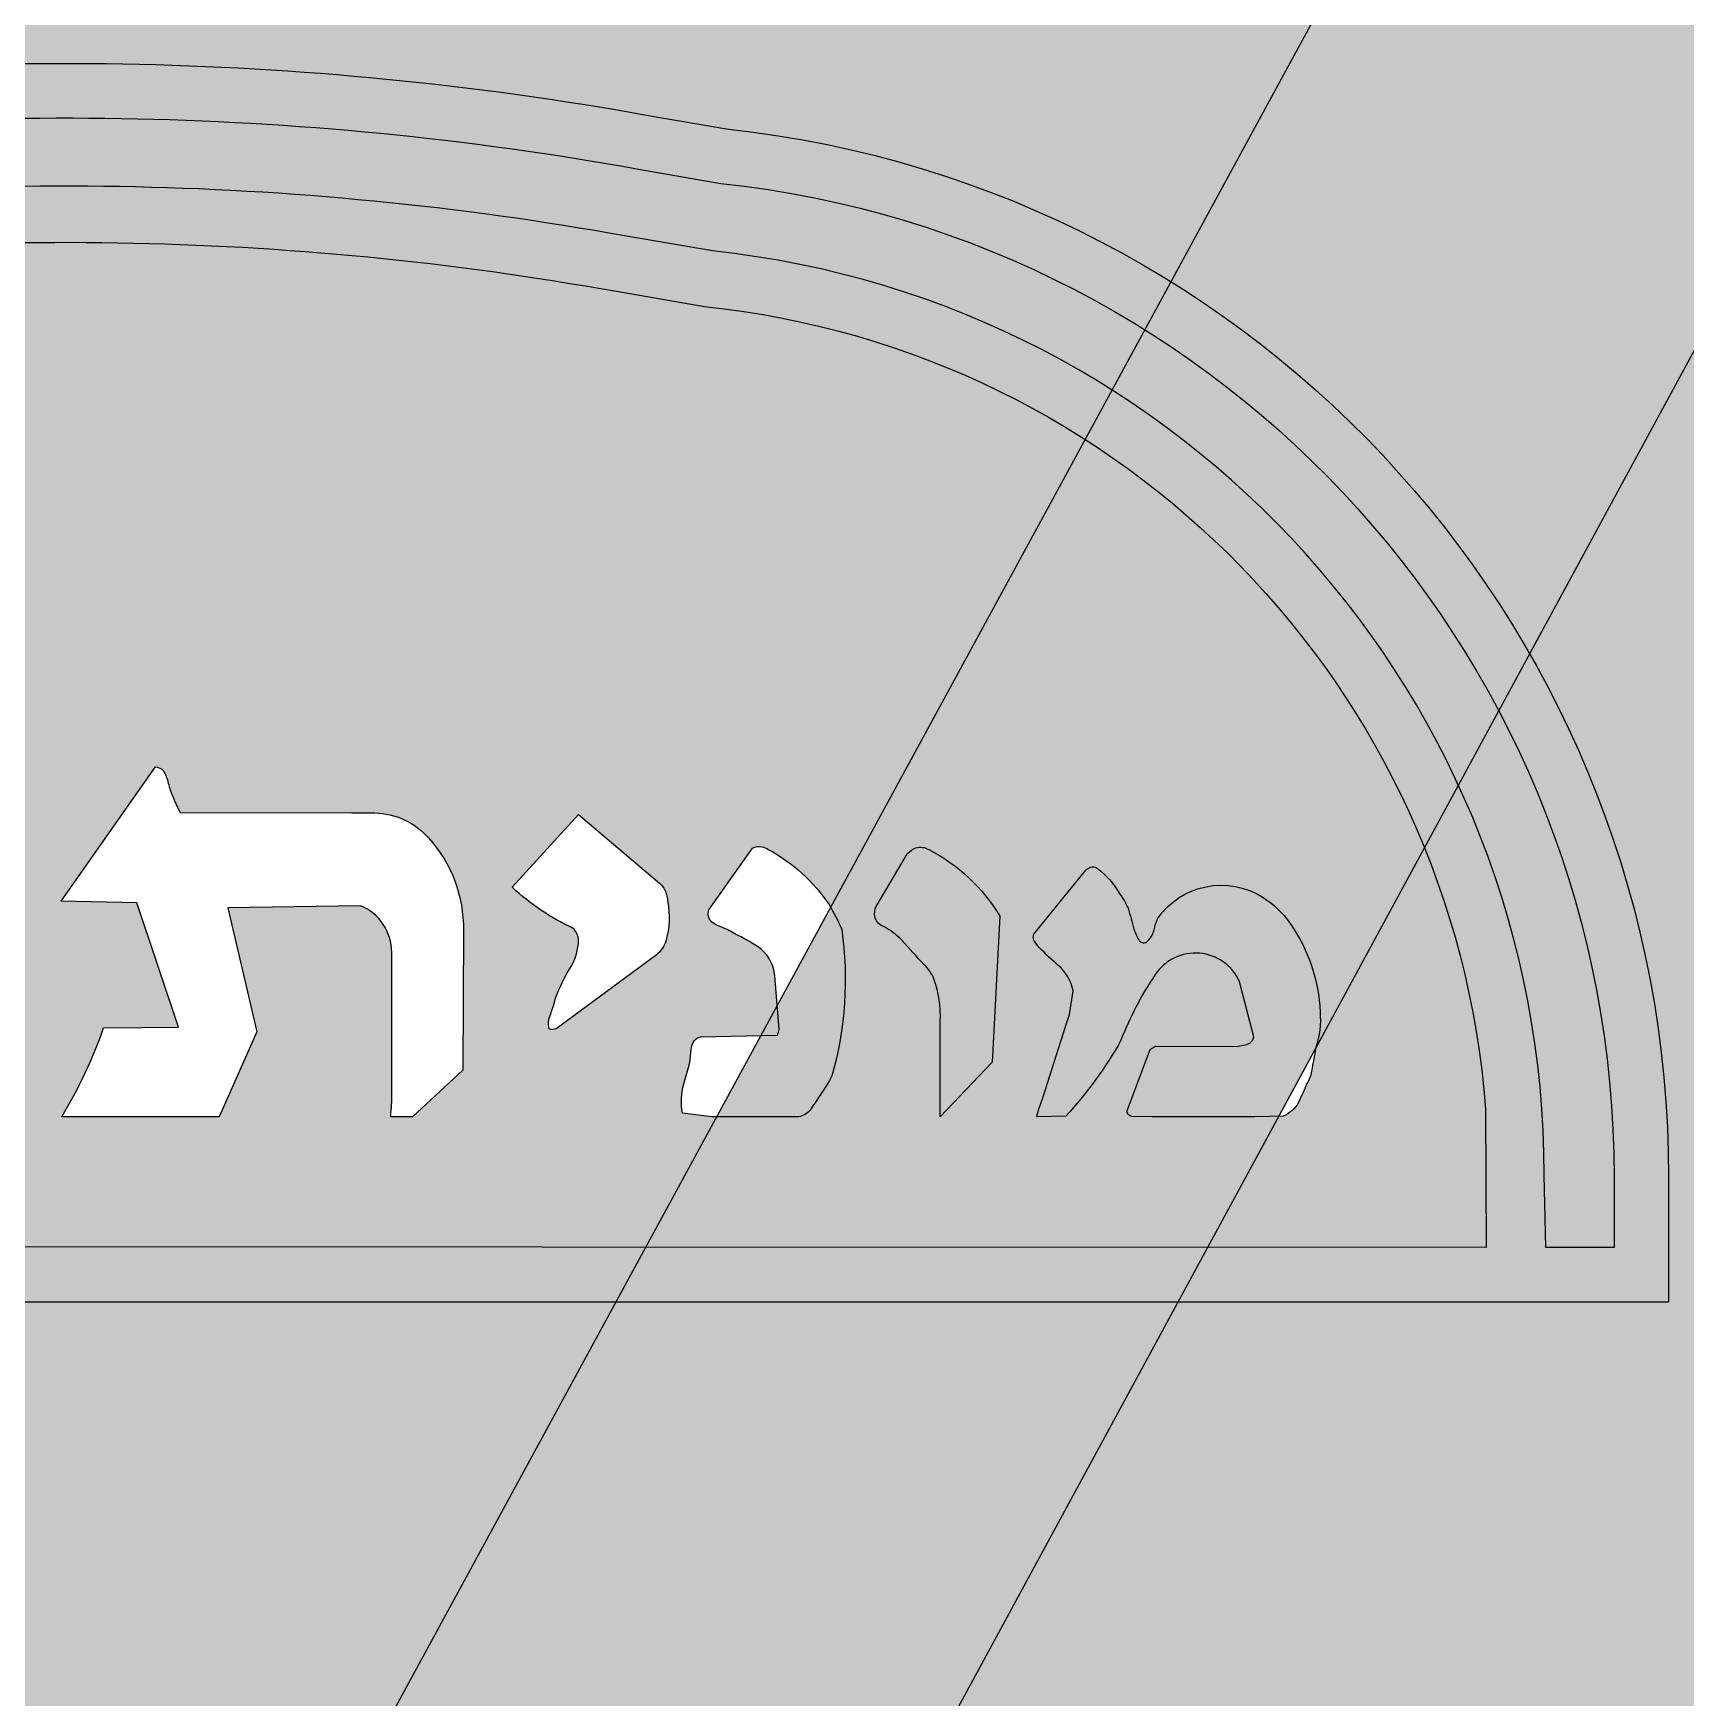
# Model space of a CAD drawing. Extents: x 5438 to 9638, y -256 to 3244.
# Drawn here: x 6153.8 to 6275, y 1922.2 to 2044.3 of the extents above; entities that cross this region are included whole.
import ezdxf

# ---------------------------------------------------------------- set-up
doc = ezdxf.new("R2010")
doc.units = 0
doc.header["$MEASUREMENT"] = 0

msp = doc.modelspace()

# ---------------------------------------------------------------- hatches: boundary and pattern name
h = msp.add_hatch(color=5)
h.paths.add_polyline_path([(5981.393705796121, 1539.374149806328), (5981.393705796121, 2139.374149806328), (6331.393705796121, 2139.374149806328), (6331.393705796121, 1539.374149806328)])
h.paths.add_polyline_path([(5992.393705796121, 1550.374149806328), (5992.393705796121, 2128.374149806328), (6320.393705796121, 2128.374149806328), (6320.393705796121, 1550.374149806328)], flags=16)
h.paths.add_polyline_path([(6008.393705796121, 1566.374149806328), (6008.393705796121, 2112.374149806328), (6304.393705796121, 2112.374149806328), (6304.393705796121, 1566.374149806328)], flags=0)
edge = h.paths.add_edge_path(flags=0)
edge.add_line((6039.013705796122, 1955.184149806328), (6039.012705796122, 1960.344149806328))
edge.add_arc((6116.420523660632, 1960.229235733585), 77.40790316104251, 117.28560540834431, 179.9149428737337, ccw=False)
edge.add_arc((6132.015115099965, 1915.821849449652), 124.1932728479737, 94.77462248752141, 114.2863813136884, ccw=False)
edge.add_arc((6156.141062446259, 1800.434625682329), 241.6199864256466, 79.81097924045491, 98.20032478224641, ccw=False)
edge.add_line((6198.882705796122, 2038.244149806328), (6204.768705796121, 2037.224149806328))
edge.add_arc((6196.446316653873, 1960.347925209884), 77.3253908443909, 0.012021936095777619, 83.82139293769438, ccw=False)
edge.add_line((6273.771705796122, 1960.364149806328), (6273.766705796122, 1951.184149806328))
edge.add_line((6273.766705796122, 1951.184149806328), (6039.014705796121, 1951.184149806328))
edge.add_line((6039.014705796121, 1951.184149806328), (6039.013705796122, 1955.184149806328))
edge = h.paths.add_edge_path(flags=0)
edge.add_arc((6156.392205796121, 1753.484149806328), 126.7334999999994, 0, 180, ccw=False)
edge.add_arc((6156.392205796121, 1753.484149806328), 126.7335000000003, -180, 0, ccw=False)
h.paths.add_polyline_path([(7303.140705796121, 1489.374149806328), (7303.140705796121, 2189.374149806328), (7753.140705796121, 2189.374149806328), (7753.140705796121, 1489.374149806328)])
h.paths.add_polyline_path([(7317.140705796121, 1503.374149806328), (7317.140705796121, 2175.374149806328), (7739.140705796121, 2175.374149806328), (7739.140705796121, 1503.374149806328)], flags=16)
h.paths.add_polyline_path([(7337.140705796121, 1523.374149806328), (7337.140705796121, 2155.374149806328), (7719.140705796121, 2155.374149806328), (7719.140705796121, 1523.374149806328)], flags=0)
edge = h.paths.add_edge_path(flags=0)
edge.add_line((7377.190705796122, 1975.964149806328), (7377.190705796122, 1982.664149806328))
edge.add_arc((7476.676743602515, 1982.48152093219), 99.48620543432519, 117.26548343428641, 179.8948208996755, ccw=False)
edge.add_arc((7496.694656654747, 1925.365980361696), 159.6459708790892, 94.7478227223773, 114.2595815485443, ccw=False)
edge.add_arc((7527.859553785101, 1777.008650621716), 310.6418615185145, 79.8241333616661, 98.21347890345771, ccw=False)
edge.add_line((7582.740705796121, 2082.764149806328), (7590.310705796122, 2081.464149806328))
edge.add_arc((7579.62256310481, 1982.632254871377), 99.40814780802936, 0.018383253608192263, 83.82775425520663, ccw=False)
edge.add_line((7679.030705796122, 1982.664149806328), (7679.020705796122, 1970.864149806328))
edge.add_line((7679.020705796122, 1970.864149806328), (7377.190705796122, 1970.864149806328))
edge.add_line((7377.190705796122, 1970.864149806328), (7377.190705796122, 1975.964149806328))
edge = h.paths.add_edge_path(flags=0)
edge.add_arc((7528.110705796122, 1735.564149806328), 162.9400000000005, 0, 180, ccw=False)
edge.add_arc((7528.110705796122, 1735.564149806328), 162.9399999999996, -180, 0, ccw=False)
h.paths.add_polyline_path([(8656.530705796122, 1389.374149806328), (8656.530705796122, 2289.374149806328), (9256.530705796122, 2289.374149806328), (9256.530705796122, 1389.374149806328)])
h.paths.add_polyline_path([(8674.530705796122, 1407.374149806328), (8674.530705796122, 2271.374149806328), (9238.530705796122, 2271.374149806328), (9238.530705796122, 1407.374149806328)], flags=16)
h.paths.add_polyline_path([(8699.530705796122, 1432.374149806328), (8699.530705796122, 2246.374149806328), (9213.530705796122, 2246.374149806328), (9213.530705796122, 1432.374149806328)], flags=0)
edge = h.paths.add_edge_path(flags=0)
edge.add_line((8758.710705796122, 2026.704149806328), (8758.710705796122, 2035.554149806328))
edge.add_arc((8891.291495809472, 2035.42737471023), 132.580850625152, 117.31587574582119, 179.9452132112111, ccw=False)
edge.add_line((8830.450705796122, 2153.224149806328), (8830.700705796122, 2153.344149806328))
edge.add_arc((8918.021759190186, 1959.615555425273), 212.4987874005591, 94.75119308345018, 114.26295190961719, ccw=False)
edge.add_arc((8959.491206016506, 1761.416521183682), 414.2013767658937, 79.80973199393281, 98.1990775357242, ccw=False)
edge.add_line((9032.770705796122, 2169.084149806328), (9042.860705796122, 2167.334149806328))
edge.add_arc((9028.593324409409, 2035.546813784514), 132.5573842053331, 0.01181555217812047, 83.82118655377661, ccw=False)
edge.add_line((9161.15070579612, 2035.574149806328), (9161.140705796122, 2019.844149806328))
edge.add_line((9161.140705796122, 2019.844149806328), (8758.710705796122, 2019.844149806328))
edge.add_line((8758.710705796122, 2019.844149806328), (8758.710705796122, 2026.704149806328))
edge = h.paths.add_edge_path(flags=0)
edge.add_arc((8959.930705796121, 1706.134149806328), 217.2600000000002, 0, 180, ccw=False)
edge.add_arc((8959.930705796121, 1706.134149806328), 217.2600000000002, -180, 0, ccw=False)
at = {"true_color": 0x000000}
h = msp.add_hatch(color=18, dxfattribs=at)
h.paths.add_polyline_path([(6304.394705796121, 2073.994149806328), (6028.903705796121, 1566.374149806328), (6008.393705796121, 1566.374149806328), (6008.393705796121, 1605.564149806328), (6284.235705796122, 2112.374149806328), (6304.394705796121, 2112.374149806328)])
h.paths.add_polyline_path([(7719.140705796121, 2110.134149806328), (7363.620705796121, 1523.374149806328), (7337.140705796121, 1523.374149806328), (7337.140705796121, 1568.674149806328), (7693.660705796121, 2155.374149806328), (7719.140705796121, 2155.374149806328)])
h.paths.add_polyline_path([(8699.530705796122, 1490.704149806328), (9179.65070579612, 2246.374149806328), (9213.530705796122, 2246.374149806328), (9213.530705796122, 2187.464149806328), (8735.160705796121, 1432.374149806328), (8699.530705796122, 1432.374149806328)])
h = msp.add_hatch(color=18, dxfattribs=at)
edge = h.paths.add_edge_path()
edge.add_line((7377.190705796122, 1975.964149806328), (7377.190705796122, 1982.664149806328))
edge.add_arc((7476.676743602515, 1982.48152093219), 99.48620543432519, 117.26548343428641, 179.8948208996755, ccw=False)
edge.add_arc((7496.694656654747, 1925.365980361696), 159.6459708790892, 94.7478227223773, 114.2595815485443, ccw=False)
edge.add_arc((7527.859553785101, 1777.008650621716), 310.6418615185145, 79.8241333616661, 98.21347890345771, ccw=False)
edge.add_line((7582.740705796121, 2082.764149806328), (7590.310705796122, 2081.464149806328))
edge.add_arc((7579.62256310481, 1982.632254871377), 99.40814780802936, 0.018383253608192263, 83.82775425520663, ccw=False)
edge.add_line((7679.030705796122, 1982.664149806328), (7679.020705796122, 1970.864149806328))
edge.add_line((7679.020705796122, 1970.864149806328), (7377.190705796122, 1970.864149806328))
edge.add_line((7377.190705796122, 1970.864149806328), (7377.190705796122, 1975.964149806328))
edge = h.paths.add_edge_path(flags=16)
edge.add_line((7667.430705796121, 1975.964149806328), (7667.290705796122, 1982.864149806328))
edge.add_arc((7579.604940177596, 1982.762901979211), 87.68582407224966, 0.0661574950009589, 83.97365206788709)
edge.add_line((7588.810705796122, 2069.964149806328), (7580.690705796122, 2071.364149806328))
edge.add_arc((7527.72221787482, 1776.87181444644), 299.2179745576617, 79.80358949524205, 98.22212725545651)
edge.add_line((7484.930705796121, 2073.014149806328), (7484.620705796121, 2072.964149806328))
edge.add_arc((7496.789047480359, 1925.847472131611), 147.6190549671384, 94.72829607476535, 114.2280414758589)
edge.add_arc((7476.600968160064, 1982.708505772236), 87.62028003256191, 117.449674729981, 179.9636138058259)
edge.add_line((7388.980705796122, 1982.764149806328), (7388.770705796122, 1976.064149806328))
edge.add_line((7388.770705796122, 1976.064149806328), (7382.340705796121, 1975.964149806328))
edge.add_line((7382.340705796121, 1975.964149806328), (7382.340705796121, 1982.664149806328))
edge.add_arc((7476.529994868239, 1982.581071204472), 94.18932571138292, 117.3201254505463, 179.949462915936, ccw=False)
edge.add_arc((7496.662188013331, 1925.64315458911), 154.2366419650097, 94.68641841043961, 114.2555353079243, ccw=False)
edge.add_arc((7527.703021271144, 1776.998110978675), 305.4993832012544, 79.79458699696028, 98.21312475717468, ccw=False)
edge.add_line((7581.830705796121, 2077.664149806328), (7589.590705796121, 2076.364149806328))
edge.add_arc((7579.618963678374, 1982.631330242774), 94.26174783121988, 0.019948945975727383, 83.92744351886188, ccw=False)
edge.add_line((7673.880705796121, 1982.664149806328), (7673.880705796121, 1975.964149806328))
edge.add_line((7673.880705796121, 1975.964149806328), (7667.430705796121, 1975.964149806328))
edge = h.paths.add_edge_path(flags=16)
edge.add_line((7661.800705796121, 1975.964149806328), (7394.560705796122, 1976.064149806328))
edge.add_line((7394.560705796122, 1976.064149806328), (7394.440705796122, 1988.064149806328))
edge.add_arc((7476.627420440988, 1982.757782533074), 82.35783871469313, 117.5691171042275, 176.3058379959003, ccw=False)
edge.add_arc((7496.478080394607, 1925.824965879167), 142.2828451975066, 94.52584872370738, 114.04220356665019, ccw=False)
edge.add_line((7485.250705796121, 2067.664149806328), (7485.510705796121, 2067.764149806328))
edge.add_arc((7527.706986793488, 1776.95710055119), 293.8524562199347, 79.79862646311472, 98.25603311942109, ccw=False)
edge.add_line((7579.750705796121, 2066.164149806328), (7588.070705796121, 2064.764149806328))
edge.add_arc((7579.579711427755, 1982.781924905338), 82.42076307023702, 4.371403544603879, 84.08689261726772, ccw=False)
edge.add_line((7661.760705796121, 1989.064149806328), (7661.800705796121, 1975.964149806328))
edge = h.paths.add_edge_path()
edge.add_line((6039.013705796122, 1955.184149806328), (6039.012705796122, 1960.344149806328))
edge.add_arc((6116.420523660632, 1960.229235733585), 77.40790316104251, 117.28560540834431, 179.9149428737337, ccw=False)
edge.add_arc((6132.015115099965, 1915.821849449652), 124.1932728479737, 94.77462248752141, 114.2863813136884, ccw=False)
edge.add_arc((6156.141062446259, 1800.434625682329), 241.6199864256466, 79.81097924045491, 98.20032478224641, ccw=False)
edge.add_line((6198.882705796122, 2038.244149806328), (6204.768705796121, 2037.224149806328))
edge.add_arc((6196.446316653873, 1960.347925209884), 77.3253908443909, 0.012021936095777619, 83.82139293769438, ccw=False)
edge.add_line((6273.771705796122, 1960.364149806328), (6273.766705796122, 1951.184149806328))
edge.add_line((6273.766705796122, 1951.184149806328), (6039.014705796121, 1951.184149806328))
edge.add_line((6039.014705796121, 1951.184149806328), (6039.013705796122, 1955.184149806328))
edge = h.paths.add_edge_path(flags=16)
edge.add_line((6264.750705796121, 1955.184149806328), (6264.646705796122, 1960.504149806328))
edge.add_arc((6196.420827480624, 1960.447623065565), 68.22590173235893, 0.0474708866226723, 83.95496545950871)
edge.add_line((6203.605705796122, 2028.294149806328), (6197.286705796121, 2029.384149806328))
edge.add_arc((6156.160951383491, 1800.322888970861), 232.7238468475919, 79.82153406951848, 98.24007182973295)
edge.add_line((6122.806705796122, 2030.644149806328), (6122.570705796122, 2030.624149806328))
edge.add_arc((6131.96741894309, 1916.194365714724), 114.814954188109, 94.6944656811683, 114.1942110822618)
edge.add_arc((6116.325330695131, 1960.450394305495), 68.14563894645339, 117.4492719859458, 179.9632110617905)
edge.add_line((6048.179705796121, 1960.494149806328), (6048.013705796122, 1955.254149806328))
edge.add_line((6048.013705796122, 1955.254149806328), (6043.013705796122, 1955.184149806328))
edge.add_line((6043.013705796122, 1955.184149806328), (6043.012705796122, 1960.354149806328))
edge.add_arc((6116.303312818035, 1960.306412961344), 73.29062256828558, 117.33334370933119, 179.962681174721, ccw=False)
edge.add_arc((6131.933580131494, 1916.051518242299), 119.9541032452224, 94.68898384326621, 114.25810074075079, ccw=False)
edge.add_arc((6156.14259410055, 1800.427283479588), 237.6240120055802, 79.81138571526589, 98.22992347548029, ccw=False)
edge.add_line((6198.175705796121, 2034.304149806328), (6204.213705796122, 2033.254149806328))
edge.add_arc((6196.450663822134, 1960.34522899784), 73.32104441528543, 0.014785420638588676, 83.92227999352451, ccw=False)
edge.add_line((6269.771705796122, 1960.364149806328), (6269.768705796121, 1955.184149806328))
edge.add_line((6269.768705796121, 1955.184149806328), (6264.750705796121, 1955.184149806328))
edge = h.paths.add_edge_path(flags=16)
edge.add_line((6260.375705796121, 1955.184149806328), (6052.516705796122, 1955.254149806328))
edge.add_line((6052.516705796122, 1955.254149806328), (6052.430705796121, 1964.594149806328))
edge.add_arc((6116.321781492029, 1960.449789818625), 64.02534867759694, 117.5519292201866, 176.2886501118591, ccw=False)
edge.add_arc((6132.090210418295, 1915.71463460983), 111.1836951936519, 94.57450860973938, 114.0908634526823, ccw=False)
edge.add_arc((6156.16664330038, 1800.263566644979), 228.6661438300929, 79.8260235687186, 98.28343022502497, ccw=False)
edge.add_line((6196.557705796122, 2025.334149806328), (6203.026705796122, 2024.214149806328))
edge.add_arc((6196.429534878476, 1960.451357716494), 64.10316933824694, 4.3774629606335225, 84.09295203329731, ccw=False)
edge.add_line((6260.345705796121, 1965.344149806328), (6260.375705796121, 1955.184149806328))
h = msp.add_hatch(color=2)
edge = h.paths.add_edge_path()
edge.add_line((6264.750705796121, 1955.184149806328), (6264.646705796122, 1960.504149806328))
edge.add_arc((6196.420827480624, 1960.447623065565), 68.22590173235893, 0.0474708866226723, 83.95496545950871)
edge.add_line((6203.605705796122, 2028.294149806328), (6197.286705796121, 2029.384149806328))
edge.add_arc((6156.160951383491, 1800.322888970861), 232.7238468475919, 79.82153406951848, 98.24007182973295)
edge.add_line((6122.806705796122, 2030.644149806328), (6122.570705796122, 2030.624149806328))
edge.add_arc((6131.96741894309, 1916.194365714724), 114.814954188109, 94.6944656811683, 114.1942110822618)
edge.add_arc((6116.325330695131, 1960.450394305495), 68.14563894645339, 117.4492719859458, 179.9632110617905)
edge.add_line((6048.179705796121, 1960.494149806328), (6048.013705796122, 1955.254149806328))
edge.add_line((6048.013705796122, 1955.254149806328), (6043.013705796122, 1955.184149806328))
edge.add_line((6043.013705796122, 1955.184149806328), (6043.012705796122, 1960.354149806328))
edge.add_arc((6116.303312818035, 1960.306412961344), 73.29062256828558, 117.33334370933119, 179.962681174721, ccw=False)
edge.add_arc((6131.933580131494, 1916.051518242299), 119.9541032452224, 94.68898384326621, 114.25810074075079, ccw=False)
edge.add_arc((6156.14259410055, 1800.427283479588), 237.6240120055802, 79.81138571526589, 98.22992347548029, ccw=False)
edge.add_line((6198.175705796121, 2034.304149806328), (6204.213705796122, 2033.254149806328))
edge.add_arc((6196.450663822134, 1960.34522899784), 73.32104441528543, 0.014785420638588676, 83.92227999352451, ccw=False)
edge.add_line((6269.771705796122, 1960.364149806328), (6269.768705796121, 1955.184149806328))
edge.add_line((6269.768705796121, 1955.184149806328), (6264.750705796121, 1955.184149806328))
edge = h.paths.add_edge_path(flags=17)
edge.add_line((6260.375705796121, 1955.184149806328), (6052.516705796122, 1955.254149806328))
edge.add_line((6052.516705796122, 1955.254149806328), (6052.430705796121, 1964.594149806328))
edge.add_arc((6116.321781492029, 1960.449789818625), 64.02534867759694, 117.5519292201866, 176.2886501118591, ccw=False)
edge.add_arc((6132.090210418295, 1915.71463460983), 111.1836951936519, 94.57450860973938, 114.0908634526823, ccw=False)
edge.add_arc((6156.16664330038, 1800.263566644979), 228.6661438300929, 79.8260235687186, 98.28343022502497, ccw=False)
edge.add_line((6196.557705796122, 2025.334149806328), (6203.026705796122, 2024.214149806328))
edge.add_arc((6196.429534878476, 1960.451357716494), 64.10316933824694, 4.3774629606335225, 84.09295203329731, ccw=False)
edge.add_line((6260.345705796121, 1965.344149806328), (6260.375705796121, 1955.184149806328))
edge = h.paths.add_edge_path(flags=16)
edge.add_line((6118.121705796121, 1987.954149806328), (6120.332705796121, 1983.804149806328))
edge.add_arc((6122.81684585063, 1985.136786157262), 2.819019590965039, 208.2116812992204, 217.4110522969614)
edge.add_arc((6121.132009295482, 1983.972225346224), 0.7795121338605205, 224.6763073469027, 266.5209559316019)
edge.add_arc((6121.037902296761, 1983.973533187524), 0.7807874374231607, 273.4365967429887, 315.2812453276823)
edge.add_arc((6119.353565741612, 1985.136786157262), 2.819019590965846, 322.5889477030498, 331.7883187007883)
edge.add_line((6121.837705796122, 1983.804149806328), (6123.705705796121, 1987.724149806328))
edge.add_arc((6124.400683857187, 1987.058484697868), 0.962343255799981, 111.45381121608571, 136.2341580422773, ccw=False)
edge.add_line((6124.048705796122, 1987.954149806328), (6135.599705796121, 1987.954149806328))
edge.add_line((6135.599705796121, 1987.954149806328), (6126.995705796122, 1976.724149806328))
edge.add_line((6126.995705796122, 1976.724149806328), (6136.606705796122, 1964.774149806328))
edge.add_line((6136.606705796122, 1964.774149806328), (6124.703705796122, 1964.774149806328))
edge.add_line((6124.703705796122, 1964.774149806328), (6121.737705796121, 1969.404149806328))
edge.add_arc((6121.084705796122, 1968.986551614239), 0.77511112108862, 32.59920723635322, 147.400792763683)
edge.add_line((6120.431705796122, 1969.404149806328), (6117.464705796121, 1964.774149806328))
edge.add_line((6117.464705796121, 1964.774149806328), (6105.561705796122, 1964.774149806328))
edge.add_line((6105.561705796122, 1964.774149806328), (6115.174705796121, 1976.724149806328))
edge.add_line((6115.174705796121, 1976.724149806328), (6106.568705796121, 1987.954149806328))
edge.add_line((6106.568705796121, 1987.954149806328), (6118.121705796121, 1987.954149806328))
edge = h.paths.add_edge_path(flags=16)
edge.add_line((6076.051705796121, 1969.124149806328), (6076.030705796122, 1966.744149806328))
edge.add_arc((6074.343766275731, 1966.442037268188), 1.713778553710671, -76.7108138483581, 10.153414788709085, ccw=False)
edge.add_line((6074.737705796121, 1964.774149806328), (6074.175705796121, 1964.774149806328))
edge.add_line((6074.175705796121, 1964.774149806328), (6069.935705796122, 1964.774149806328))
edge.add_arc((6069.77188113456, 1969.592748514704), 4.82138279252932, 246.4137534512896, 271.9472149860962, ccw=False)
edge.add_arc((6069.609273745524, 1969.36989621611), 4.552477375567871, 207.2682038668333, 247.16706634958229, ccw=False)
edge.add_arc((6068.397111109502, 1968.540252297691), 3.100265625609283, 172.8869613571619, 203.9011311189383, ccw=False)
edge.add_line((6065.320705796122, 1968.924149806328), (6065.320705796122, 1976.034149806328))
edge.add_line((6065.320705796122, 1976.034149806328), (6062.656705796121, 1976.034149806328))
edge.add_line((6062.656705796121, 1976.034149806328), (6062.656705796121, 1979.234149806328))
edge.add_line((6062.656705796121, 1979.234149806328), (6065.320705796122, 1979.234149806328))
edge.add_line((6065.320705796122, 1979.234149806328), (6065.320705796122, 1983.814149806328))
edge.add_line((6065.320705796122, 1983.814149806328), (6072.442705796121, 1983.814149806328))
edge.add_line((6072.442705796121, 1983.814149806328), (6072.442705796121, 1979.234149806328))
edge.add_line((6072.442705796121, 1979.234149806328), (6075.717705796122, 1979.234149806328))
edge.add_line((6075.717705796122, 1979.234149806328), (6075.717705796122, 1976.034149806328))
edge.add_line((6075.717705796122, 1976.034149806328), (6072.442705796121, 1976.034149806328))
edge.add_line((6072.442705796121, 1976.034149806328), (6072.442705796121, 1973.014149806328))
edge.add_line((6072.442705796121, 1973.014149806328), (6072.487705796121, 1970.464149806328))
edge.add_arc((6073.901402931574, 1970.519265603907), 1.41477112704857, 182.2326592984657, 218.7280553251913)
edge.add_arc((6073.984300358283, 1970.679022563083), 1.581064746542445, 221.3659920479142, 259.5564434329542)
edge.add_line((6073.697705796121, 1969.124149806328), (6076.051705796121, 1969.124149806328))
edge = h.paths.add_edge_path(flags=16)
edge.add_arc((6080.427101843964, 1969.265083133783), 3.440846978010292, 214.7431440188776, 236.8534196187186, ccw=False)
edge.add_arc((6083.612399987443, 1970.911025763665), 7.011565132691007, 173.5872349728376, 210.9585673732348, ccw=False)
edge.add_arc((6082.88717831643, 1970.921388320243), 6.290121102266543, 98.9952116780807, 172.943202549411, ccw=False)
edge.add_line((6081.903705796121, 1977.134149806328), (6088.775705796122, 1978.174149806328))
edge.add_arc((6089.006614730373, 1975.744141190165), 2.440954897277549, 82.4885761314606, 95.42817051651542, ccw=False)
edge.add_arc((6089.725205796121, 1981.595779297398), 3.454805524770626, 263.359688287617, 276.640311712398)
edge.add_arc((6089.985068039228, 1978.964282589641), 0.8122260609483525, 279.8994601488597, 327.1879767937782)
edge.add_arc((6089.171684476252, 1979.528833752559), 1.80207370030147, 326.1158512714441, 369.7543799075183)
edge.add_arc((6088.80489298909, 1979.616235380256), 2.15386476434025, 5.806760231565892, 43.32758240963954)
edge.add_arc((6089.591267083216, 1980.295474492619), 1.116676695077378, 45.66165824165967, 83.13696753427033)
edge.add_arc((6088.505012306959, 1974.039056358605), 7.465403786882154, 80.5968942397508, 94.22734874543461)
edge.add_arc((6088.113977777736, 1979.710071956939), 1.781213007985943, 95.13010905620096, 146.8479963044466)
edge.add_arc((6072.919196032099, 1991.18634714979), 17.26506092933655, 317.7332148898926, 322.53389895119415, ccw=False)
edge.add_line((6085.695705796122, 1979.574149806328), (6083.617705796121, 1979.544149806328))
edge.add_line((6083.617705796121, 1979.544149806328), (6077.366705796121, 1979.544149806328))
edge.add_line((6077.366705796121, 1979.544149806328), (6077.386705796122, 1981.014149806328))
edge.add_arc((6089.524988448411, 1972.844998906371), 14.63123139633628, 144.1492885006184, 146.0591647211109, ccw=False)
edge.add_arc((6087.615713983146, 1975.056953698151), 11.80748090321043, 90.39794777721318, 147.4249351554785, ccw=False)
edge.add_arc((6086.882660071962, 1946.207582121453), 40.66178004526768, 81.80498356090362, 89.08258403335981, ccw=False)
edge.add_arc((6091.46408053524, 1976.210233673057), 10.31567410641946, 70.83443717325389, 83.23798732630371, ccw=False)
edge.add_arc((6091.910472940498, 1978.252892160275), 8.243442155809424, -0.40829029686017293, 69.10384052012489, ccw=False)
edge.add_line((6100.153705796121, 1978.194149806328), (6100.072705796121, 1969.194149806328))
edge.add_arc((6113.34001491155, 1968.348113387818), 13.294256985096, 176.351274410612, 181.3963611161631)
edge.add_arc((6101.236910636192, 1968.063478136856), 1.187856072876726, 181.8973335993353, 207.5455482306053)
edge.add_arc((6090.119074240525, 1962.384692134837), 11.29637748809357, 18.84834978817122, 27.005747347770807, ccw=False)
edge.add_arc((6102.007893523693, 1966.793996975608), 1.41880990663577, 212.38138725115, 234.1380377128921)
edge.add_arc((6096.198190214017, 1957.400342840141), 9.63047094886917, 54.33121125979147, 58.87181180420322, ccw=False)
edge.add_arc((6101.477165625283, 1965.029978009317), 0.3885382520962359, -31.988576009239182, 29.983428401847277, ccw=False)
edge.add_line((6101.806705796122, 1964.824149806328), (6100.237705796121, 1964.774149806328))
edge.add_line((6100.237705796121, 1964.774149806328), (6094.012705796122, 1964.774149806328))
edge.add_line((6094.012705796122, 1964.774149806328), (6092.512705796122, 1964.814149806328))
edge.add_arc((6092.648116957641, 1965.292363386445), 0.4970155036542637, 196.146067586273, 254.18997707817772, ccw=False)
edge.add_arc((6093.938836218234, 1965.376518285222), 1.78205862137163, 167.1070344782435, 187.1681550695375, ccw=False)
edge.add_arc((6087.629308793826, 1966.63626608453), 4.65296237076366, 349.3223494577945, 357.7568784619799)
edge.add_arc((6091.576653412213, 1966.484576560736), 0.7027114181049581, 357.518369901616, 394.6538002395934)
edge.add_arc((6091.737150451851, 1966.49763818686), 0.5689847955015035, 42.78900077603605, 141.2021218552614)
edge.add_arc((6088.722684502959, 1969.37789436536), 3.602698584275399, 292.6951411344293, 315.5316592888361, ccw=False)
edge.add_arc((6084.929452258867, 1975.490882951693), 10.76652449439004, 275.5124456924934, 298.7783878600909, ccw=False)
edge.add_line((6085.963705796122, 1964.774149806328), (6084.078705796122, 1964.774149806328))
edge.add_arc((6083.119705796122, 1941.405828953668), 23.38799051805995, 87.64998787053769, 92.35001212946455)
edge.add_arc((6082.199189632888, 1969.724014135468), 4.950013927513936, 222.4322681611155, 269.55455001310486, ccw=False)
edge = h.paths.add_edge_path(flags=16)
edge.add_line((6209.930705796121, 1964.774149806328), (6207.736705796122, 1964.774149806328))
edge.add_line((6207.736705796122, 1964.774149806328), (6203.561705796122, 1964.774149806328))
edge.add_line((6203.561705796122, 1964.774149806328), (6201.406705796122, 1965.044149806328))
edge.add_arc((6206.194000363759, 1965.9162665039), 4.866084340772598, 164.7750022498744, 190.3245345203984, ccw=False)
edge.add_arc((6233.931912872633, 1958.608299012076), 33.55040618426276, 162.7379105743662, 165.1725458417853, ccw=False)
edge.add_arc((6196.540478829108, 1969.717544312041), 5.475093824970414, 347.8388469444617, 357.3473287985242)
edge.add_arc((6204.485958933971, 1969.318216317272), 2.480549573368874, 158.3308643675734, 176.6272781291463, ccw=False)
edge.add_arc((6202.855191485493, 1969.921311369506), 0.7435044268334478, 99.7166596637237, 155.1172926089014, ccw=False)
edge.add_line((6202.729705796121, 1970.654149806328), (6208.373705796122, 1970.774149806328))
edge.add_arc((6203.892186310713, 1972.476997685673), 4.794132642958684, 339.1946560176153, 344.355193759606)
edge.add_line((6208.508705796122, 1971.184149806328), (6208.186705796122, 1975.124149806328))
edge.add_arc((6205.320530003239, 1974.865573959729), 2.877816037232565, 5.155059236153254, 56.45694923148963)
edge.add_arc((6199.007150722136, 1965.171899028593), 14.44606215129705, 56.83117018253686, 64.25646461015128)
edge.add_arc((6201.467667351268, 1971.924703531301), 7.329908384746348, 58.64499490226823, 67.24590998838481)
edge.add_arc((6205.096553708063, 1981.257693172433), 2.693198834939157, 237.9831915800805, 252.85683963846452, ccw=False)
edge.add_arc((6204.105060859648, 1979.66574028172), 0.817742702271342, 157.8429031158348, 237.75035729152012, ccw=False)
edge.add_line((6203.347705796122, 1979.974149806328), (6206.551705796121, 1984.484149806328))
edge.add_arc((6207.045052696089, 1983.581169710162), 1.028962690178729, 79.8882760235199, 118.65016816330231, ccw=False)
edge.add_arc((6206.505856622509, 1982.256200994202), 2.446259896427497, 60.92287754986228, 72.88651882292442, ccw=False)
edge.add_arc((6201.772772637953, 1973.386831842932), 12.49921361834813, 33.82240033694433, 61.7197642766173, ccw=False)
edge.add_arc((6200.788972187042, 1973.388908718419), 13.32669298805775, 22.617955058891823, 31.459987942905684, ccw=False)
edge.add_arc((6187.225220267023, 1974.861038217644), 26.12218532082158, -15.741501278912722, 8.038998075857876, ccw=False)
edge.add_arc((6184.573879675957, 1983.821152784128), 32.09366097794797, 324.6968581188962, 329.9996444223256, ccw=False)
edge.add_arc((6209.651143644236, 1966.188243599975), 1.44146323366214, 281.18300136352536, 320.6435500007816, ccw=False)
edge = h.paths.add_edge_path(flags=16)
edge.add_arc((6230.283775678277, 1964.25380338409), 2.927682370921365, 158.1346577400835, 169.7622458207597, ccw=False)
edge.add_line((6227.566705796122, 1965.344149806328), (6227.874705796121, 1966.244149806328))
edge.add_line((6227.874705796121, 1966.244149806328), (6229.544705796121, 1971.474149806328))
edge.add_line((6229.544705796121, 1971.474149806328), (6229.805705796121, 1972.294149806328))
edge.add_line((6229.805705796121, 1972.294149806328), (6230.077705796121, 1974.014149806328))
edge.add_arc((6226.865402963444, 1973.385349533451), 3.273267369463387, 11.07546331303633, 49.76453201604001)
edge.add_arc((6241.026166112394, 1990.023411618248), 18.57514281876669, 223.725699896722, 229.5694506037155, ccw=False)
edge.add_arc((6230.118228825516, 1979.487176064606), 3.410540434847694, 210.9308029695806, 222.4749070908123, ccw=False)
edge.add_arc((6227.637243502101, 1977.947133297369), 0.4929256936840621, 152.5774512104322, 205.599655040038, ccw=False)
edge.add_line((6227.199705796122, 1978.174149806328), (6231.006705796121, 1982.864149806328))
edge.add_arc((6231.730548648798, 1982.153784844064), 1.014182850861955, 111.99532480636711, 135.5384181415331, ccw=False)
edge.add_arc((6231.519259067533, 1982.60002405458), 0.5220828132046913, 54.32838894115292, 108.83523359494001, ccw=False)
edge.add_arc((6228.191994208562, 1978.147036392325), 6.080753597068186, 29.206034523088988, 53.3270210641341, ccw=False)
edge.add_arc((6229.279931925744, 1977.968042673915), 5.263504688488042, 23.586555106578487, 36.70684798485729, ccw=False)
edge.add_arc((6212.682353456037, 1973.299746378523), 22.46701755642428, 13.49890461192848, 17.549317381598712, ccw=False)
edge.add_arc((6240.63385226006, 1980.836386873305), 6.521285465103153, 200.5791383350117, 209.2076996429104)
edge.add_arc((6235.262054131524, 1978.060507590012), 0.5174453636424273, 231.7498531260554, 289.9616998739604)
edge.add_arc((6234.313832146063, 1978.912257477244), 1.748105508131965, 310.0519228956235, 345.8241897387184)
edge.add_arc((6240.659591557964, 1977.482968724309), 4.757425977216711, 157.3618436817471, 167.8515120245189, ccw=False)
edge.add_arc((6240.944827934379, 1976.096508157447), 5.676207891939257, 57.31965195017642, 145.4681230225427, ccw=False)
edge.add_arc((6240.213328219261, 1974.936172452807), 7.047840644978368, 34.85624323486178, 57.40765259458732, ccw=False)
edge.add_arc((6236.060088153975, 1971.979793458857), 12.14568251497909, 2.3327103130915248, 35.10302780351941, ccw=False)
edge.add_arc((6241.397714697446, 1971.963134949158), 6.817170906023007, -17.932527829804428, 4.298921694954402, ccw=False)
edge.add_arc((6335.87163375322, 1953.442759931101), 89.50719251332609, 169.4283790375388, 170.5594183366464)
edge.add_arc((6244.640380181369, 1968.731198119693), 2.998418878444386, 329.60560225814544, 348.3193756910634, ccw=False)
edge.add_arc((6172.192173796257, 2000.170717455191), 81.95313504456584, 335.2222134988409, 336.2880219059214, ccw=False)
edge.add_arc((6244.628936249238, 1966.896764003368), 2.244632789947866, 292.57698882502535, 331.4544468878125, ccw=False)
edge.add_line((6245.490705796122, 1964.824149806328), (6243.415705796121, 1964.774149806328))
edge.add_line((6243.415705796121, 1964.774149806328), (6235.880705796121, 1964.774149806328))
edge.add_line((6235.880705796121, 1964.774149806328), (6234.380705796121, 1964.814149806328))
edge.add_arc((6234.460467301288, 1965.252576541599), 0.4456230468755194, 191.4453948106253, 259.6891380091602, ccw=False)
edge.add_line((6234.023705796121, 1965.164149806328), (6235.720705796121, 1969.714149806328))
edge.add_arc((6237.012077560064, 1967.989300606642), 2.154703180107563, 114.23234349968811, 126.8217118022788, ccw=False)
edge.add_line((6236.127705796122, 1969.954149806328), (6242.061705796122, 1969.944149806328))
edge.add_arc((6241.689806027524, 1973.702257521032), 3.776464356140618, 275.6515506335431, 290.8949887947504)
edge.add_arc((6242.592239615806, 1970.777560637888), 0.7494363329113551, 306.3749763855465, 349.7458455334299)
edge.add_line((6243.329705796122, 1970.644149806328), (6242.290705796121, 1974.684149806328))
edge.add_arc((6239.049869732441, 1973.245894647502), 3.545644693640078, 23.93123631563007, 146.2810802026181)
edge.add_arc((6255.786160921097, 1961.844199635127), 23.79648526690029, 145.8164714679673, 158.9431147687428)
edge.add_arc((6207.963080699029, 1984.758245949617), 29.36813761763686, 317.2527034149104, 330.71824244048867, ccw=False)
edge.add_line((6229.529705796122, 1964.824149806328), (6227.402705796121, 1964.774149806328))
edge = h.paths.add_edge_path(flags=16)
edge.add_line((6220.319705796122, 1964.774149806328), (6220.319705796122, 1971.814149806328))
edge.add_arc((6212.381790496613, 1972.197178761159), 7.947151092210058, 357.2374442432377, 379.9147477057408)
edge.add_arc((6217.024918571044, 1973.715975396056), 3.068190931801159, 22.78384811486363, 46.29927478490986)
edge.add_arc((6274.356569340961, 2027.822235632124), 75.76756117732168, 221.3819556949246, 223.222433038434, ccw=False)
edge.add_arc((6213.854336578449, 1974.21657919691), 5.070808998024335, 43.92293634989901, 63.74234311525594)
edge.add_arc((6216.453227836191, 1979.65590394744), 0.9600111297091664, 190.3061888663109, 248.26395746897418, ccw=False)
edge.add_arc((6217.04293233706, 1979.641993971589), 1.542324822929951, 158.6240451356764, 185.8740327832678, ccw=False)
edge.add_line((6215.606705796122, 1980.204149806328), (6217.922705796122, 1984.084149806328))
edge.add_arc((6219.074729120945, 1983.101350601286), 1.514282674525127, 111.09539271757711, 139.5322719145933, ccw=False)
edge.add_arc((6218.851993979021, 1983.347629877142), 1.210222466335599, 58.92257905723358, 105.44450508383471, ccw=False)
edge.add_arc((6213.521924671798, 1972.800954884202), 13.02420142820848, 30.975549563037987, 62.79284938384069, ccw=False)
edge.add_line((6224.688705796121, 1979.504149806328), (6224.136705796122, 1968.794149806328))
edge.add_line((6224.136705796122, 1968.794149806328), (6220.319705796122, 1964.774149806328))
edge = h.paths.add_edge_path(flags=16)
edge.add_arc((6125.734291898672, 1982.933982640458), 35.16614071732096, 328.9088492177832, 340.6880583833721)
edge.add_line((6158.921705796121, 1971.304149806328), (6164.425705796121, 1971.364149806328))
edge.add_line((6164.425705796121, 1971.364149806328), (6161.348705796121, 1980.484149806328))
edge.add_line((6161.348705796121, 1980.484149806328), (6155.806705796122, 1980.594149806328))
edge.add_line((6155.806705796122, 1980.594149806328), (6162.719705796121, 1990.464149806328))
edge.add_arc((6162.627239930801, 1989.560666935794), 0.9082021986309411, 40.80373712855783, 84.1564780095398, ccw=False)
edge.add_arc((6160.592726291524, 1988.562982631477), 3.152932825445795, 12.849195411413973, 30.308955405057475, ccw=False)
edge.add_arc((6169.027630640539, 1990.54211051687), 5.511143145046313, 193.4081742250369, 205.6769662891415)
edge.add_arc((6169.039671187064, 1989.817038193118), 5.249313683818884, 198.4684285217199, 210.9909846181989)
edge.add_line((6164.539705796122, 1987.114149806328), (6177.136705796122, 1987.074149806328))
edge.add_line((6177.136705796122, 1987.074149806328), (6178.825705796122, 1987.074149806328))
edge.add_arc((6178.691613269729, 1981.62011760737), 5.455680345557496, 41.626169327246714, 88.59161294316152, ccw=False)
edge.add_arc((6175.405032193787, 1978.595736886214), 9.921683910771314, -0.8176653832805982, 42.073947228638815, ccw=False)
edge.add_line((6185.325705796122, 1978.454149806328), (6185.278705796121, 1968.194149806328))
edge.add_line((6185.278705796121, 1968.194149806328), (6181.581705796121, 1964.774149806328))
edge.add_line((6181.581705796121, 1964.774149806328), (6180.006705796121, 1964.774149806328))
edge.add_arc((6184.075349748373, 1964.875773696035), 4.06991290142083, 175.3721273344919, 181.4307984802279, ccw=False)
edge.add_line((6180.018705796121, 1965.204149806328), (6180.062705796121, 1965.924149806328))
edge.add_line((6180.062705796121, 1965.924149806328), (6180.067705796121, 1976.844149806328))
edge.add_arc((6176.378516714969, 1976.842644073063), 3.689189388432721, 0.02338512730911029, 67.6277429712113)
edge.add_line((6177.782705796121, 1980.254149806328), (6168.029705796122, 1980.104149806328))
edge.add_line((6168.029705796122, 1980.104149806328), (6170.169705796121, 1971.014149806328))
edge.add_line((6170.169705796121, 1971.014149806328), (6167.391705796122, 1964.774149806328))
edge.add_line((6167.391705796122, 1964.774149806328), (6155.848705796121, 1964.774149806328))
h.paths.add_polyline_path([(6139.943705796121, 1964.774149806328), (6139.943705796121, 1990.984149806328), (6150.426705796121, 1990.984149806328), (6150.426705796121, 1964.774149806328)], flags=16)
h.paths.add_polyline_path([(6139.466705796121, 1994.084149806328), (6139.466705796121, 2009.834149806328), (6151.713705796122, 2002.134149806328)], flags=16)
edge = h.paths.add_edge_path(flags=16)
edge.add_arc((6191.867368836876, 1971.764267335984), 0.5834348915506906, 245.3146123785979, 296.9408356731184, ccw=False)
edge.add_arc((6193.032939198924, 1971.642646528339), 1.467245158611429, 170.5262103907383, 196.1653719917338, ccw=False)
edge.add_arc((6212.598770511914, 1965.278133515109), 22.02699116969778, 159.7164517414791, 162.5480713362045, ccw=False)
edge.add_line((6191.937705796121, 1972.914149806328), (6192.088705796122, 1973.494149806328))
edge.add_arc((6204.630864001784, 1968.730940857901), 13.41618022919476, 148.1825366157575, 159.2044315461997, ccw=False)
edge.add_arc((6189.631428610096, 1977.878291997309), 4.154137947908669, 330.0466014786007, 357.8735119093155)
edge.add_arc((6192.486050295884, 1977.661219536216), 1.298181691903301, 2.778542128294698, 47.8809660880553)
edge.add_arc((6200.534950002505, 1994.117833907536), 17.07575582264254, 227.0751649129886, 245.1416485748359, ccw=False)
edge.add_line((6188.905705796122, 1981.614149806328), (6193.773705796121, 1986.954149806328))
edge.add_line((6193.773705796121, 1986.954149806328), (6199.725705796121, 1981.924149806328))
edge.add_arc((6197.972123174661, 1980.200048219538), 2.459182443792983, 29.584149461431082, 44.51430368579969, ccw=False)
edge.add_arc((6197.341154475832, 1980.264448514848), 2.998704316091947, 5.160113624505925, 22.54440596264078, ccw=False)
edge.add_arc((6193.979564651592, 1979.414758785994), 6.44607882726128, -15.112671821042113, 10.000371663883982, ccw=False)
edge.add_arc((6198.198165959431, 1978.298837401878), 2.082559011756065, 307.3876653642984, 344.2672408433763, ccw=False)
edge.add_line((6199.462705796122, 1976.644149806328), (6192.131705796121, 1971.244149806328))
edge = h.paths.add_edge_path(flags=0)
edge.add_arc((6069.392329515002, 1974.139445151142), 21.60060601554853, -6.073129832067025, 1.763412776880216, ccw=False)
edge.add_arc((6084.796142759534, 1972.634983476371), 6.125534052784396, 336.61945740041494, 352.6764706637344, ccw=False)
edge.add_arc((6086.759856999386, 1972.114679490095), 4.127626217322832, 291.1136373659025, 332.4279272359605, ccw=False)
edge.add_arc((6086.0550953215, 1973.218813311155), 5.417734482100461, 257.2748354328129, 293.8613811980132, ccw=False)
edge.add_arc((6085.437194895055, 1970.540339426738), 2.668972094370288, 211.793920565216, 257.5479788179444, ccw=False)
edge.add_arc((6085.515720989574, 1970.411281928362), 2.671993034315099, 142.3305669061844, 208.5528937554191, ccw=False)
edge.add_arc((6085.621107784396, 1970.112683840545), 2.942914502073279, 113.37093395428431, 138.9808989854191, ccw=False)
edge.add_arc((6086.97718213672, 1967.651672145912), 5.746225581706129, 111.33374566975951, 116.04989761221319, ccw=False)
edge.add_arc((6088.445120622358, 1963.053079062568), 10.56816564134382, 99.89141254600179, 109.67660051152279, ccw=False)
edge.add_arc((6081.103773660432, 2004.714367299365), 31.73502827051498, 280.027871507737, 283.4842867259693)
edge.add_arc((6086.534743118403, 1982.43311288871), 8.802012360541363, 282.9261281132754, 296.6202520721021)
edge.add_line((6090.478705796121, 1974.564149806328), (6090.982705796121, 1974.804149806328))

# ---------------------------------------------------------------- linework, layer by layer
msp.add_lwpolyline([(6304.394705796121, 2073.994149806328), (6028.903705796121, 1566.374149806328), (6008.393705796121, 1566.374149806328), (6008.393705796121, 1605.564149806328), (6284.235705796122, 2112.374149806328), (6304.394705796121, 2112.374149806328)], close=True)
at = {"color": 18, "true_color": 0x000000}
for points in [[(6039.013705796122, 1955.184149806328), (6039.012705796122, 1960.344149806328, -0.280284), (6080.934705796121, 2029.024149806328, -0.0853424), (6121.677705796122, 2039.584149806328, -0.0804113), (6198.882705796122, 2038.244149806328), (6204.768705796121, 2037.224149806328, -0.38291), (6273.771705796122, 1960.364149806328), (6273.766705796122, 1951.184149806328), (6039.014705796121, 1951.184149806328)], [(6264.750705796121, 1955.184149806328), (6264.646705796122, 1960.504149806328, 0.383401), (6203.605705796122, 2028.294149806328), (6197.286705796121, 2029.384149806328, 0.0805395), (6122.806705796122, 2030.644149806328), (6122.570705796122, 2030.624149806328, 0.08528960000000001), (6084.912705796121, 2020.924149806328, 0.279741), (6048.179705796121, 1960.494149806328), (6048.013705796122, 1955.254149806328), (6043.013705796122, 1955.184149806328), (6043.012705796122, 1960.354149806328, -0.280284), (6082.650705796122, 2025.414149806328, -0.0855945), (6122.127705796122, 2035.604149806328, -0.0805395), (6198.175705796121, 2034.304149806328), (6204.213705796122, 2033.254149806328, -0.383401), (6269.771705796122, 1960.364149806328), (6269.768705796121, 1955.184149806328)], [(6260.375705796121, 1955.184149806328), (6052.516705796122, 1955.254149806328), (6052.430705796121, 1964.594149806328, -0.26205), (6086.706705796121, 2017.214149806328, -0.08536260000000001), (6123.222705796122, 2026.544149806328, -0.0807102), (6196.557705796122, 2025.334149806328), (6203.026705796122, 2024.214149806328, -0.362565), (6260.345705796121, 1965.344149806328)], [(6155.848705796121, 1964.774149806328, 0.0514418), (6158.921705796121, 1971.304149806328), (6164.425705796121, 1971.364149806328), (6161.348705796121, 1980.484149806328), (6155.806705796122, 1980.594149806328), (6162.719705796121, 1990.464149806328, -0.191451), (6163.314705796121, 1990.154149806328, -0.0763303), (6163.666705796121, 1989.264149806328, 0.0535839), (6164.060705796122, 1988.154149806328, 0.0546944), (6164.539705796122, 1987.114149806328), (6177.136705796122, 1987.074149806328), (6178.825705796122, 1987.074149806328, -0.207843), (6182.769705796121, 1985.244149806328, -0.189366), (6185.325705796122, 1978.454149806328), (6185.278705796121, 1968.194149806328), (6181.581705796121, 1964.774149806328), (6180.006705796121, 1964.774149806328, -0.0264421), (6180.018705796121, 1965.204149806328), (6180.062705796121, 1965.924149806328), (6180.067705796121, 1976.844149806328, 0.303844), (6177.782705796121, 1980.254149806328), (6168.029705796122, 1980.104149806328), (6170.169705796121, 1971.014149806328), (6167.391705796122, 1964.774149806328)], [(6192.131705796121, 1971.244149806328, -0.229151), (6191.623705796122, 1971.234149806328, -0.112341), (6191.585705796121, 1971.884149806328, -0.0123559), (6191.937705796121, 1972.914149806328), (6192.088705796122, 1973.494149806328, -0.0481292), (6193.230705796122, 1975.804149806328, 0.122018), (6193.782705796121, 1977.724149806328, 0.199377), (6193.356705796122, 1978.624149806328, -0.0789936), (6188.905705796122, 1981.614149806328), (6193.773705796121, 1986.954149806328), (6199.725705796121, 1981.924149806328, -0.0652374), (6200.110705796122, 1981.414149806328, -0.07599910000000001), (6200.327705796121, 1980.534149806328, -0.110017), (6200.202705796121, 1977.734149806328, -0.162321), (6199.462705796122, 1976.644149806328)], [(6209.930705796121, 1964.774149806328), (6207.736705796122, 1964.774149806328), (6203.561705796122, 1964.774149806328), (6201.406705796122, 1965.044149806328, -0.111945), (6201.498705796122, 1967.194149806328, -0.0106235), (6201.892705796121, 1968.564149806328, 0.0415124), (6202.009705796121, 1969.464149806328, -0.0800032), (6202.180705796121, 1970.234149806328, -0.246552), (6202.729705796121, 1970.654149806328), (6208.373705796122, 1970.774149806328, 0.0225209), (6208.508705796122, 1971.184149806328), (6208.186705796122, 1975.124149806328, 0.227662), (6206.910705796121, 1977.264149806328, 0.0324103), (6205.281705796122, 1978.184149806328, 0.0375462), (6204.302705796122, 1978.684149806328, -0.0649898), (6203.668705796122, 1978.974149806328, -0.363513), (6203.347705796122, 1979.974149806328), (6206.551705796121, 1984.484149806328, -0.170762), (6207.225705796121, 1984.594149806328, -0.0522487), (6207.694705796122, 1984.394149806328, -0.12233), (6212.156705796122, 1980.344149806328, -0.0385998), (6213.090705796121, 1978.514149806328, -0.104136), (6212.367705796121, 1967.774149806328, -0.0231419), (6210.765705796121, 1965.274149806328, -0.173901)], [(6220.319705796122, 1964.774149806328), (6220.319705796122, 1971.814149806328, 0.09927260000000002), (6219.853705796121, 1974.904149806328, 0.102967), (6219.144705796121, 1975.934149806328, -0.00803077), (6217.506705796121, 1977.734149806328, 0.0866947), (6216.097705796122, 1978.764149806328, -0.258421), (6215.508705796122, 1979.484149806328, -0.119464), (6215.606705796122, 1980.204149806328), (6217.922705796122, 1984.084149806328, -0.12472), (6218.529705796122, 1984.514149806328, -0.205825), (6219.476705796122, 1984.384149806328, -0.139728), (6224.688705796121, 1979.504149806328), (6224.136705796122, 1968.794149806328)], [(6227.402705796121, 1964.774149806328, -0.0507785), (6227.566705796122, 1965.344149806328), (6227.874705796121, 1966.244149806328), (6229.544705796121, 1971.474149806328), (6229.805705796121, 1972.294149806328), (6230.077705796121, 1974.014149806328, 0.170435), (6228.979705796121, 1975.884149806328, -0.0255037), (6227.602705796122, 1977.184149806328, -0.0504133), (6227.192705796121, 1977.734149806328, -0.235571), (6227.199705796122, 1978.174149806328), (6231.006705796121, 1982.864149806328, -0.103089), (6231.350705796121, 1983.094149806328, -0.242419), (6231.823705796121, 1983.024149806328, -0.105638), (6233.499705796121, 1981.114149806328, -0.0573107), (6234.103705796121, 1980.074149806328, -0.0176751), (6234.528705796121, 1978.544149806328, 0.037667), (6234.941705796122, 1977.654149806328, 0.259604), (6235.438705796121, 1977.574149806328, 0.157366), (6236.008705796122, 1978.484149806328, -0.0458018), (6236.268705796121, 1979.314149806328, -0.40478), (6244.009705796121, 1980.874149806328, -0.0987179), (6245.996705796121, 1978.964149806328, -0.14397), (6248.195705796122, 1972.474149806328, -0.09730839999999999), (6247.883705796122, 1969.864149806328, 0.00493513), (6247.576705796121, 1968.124149806328, -0.0818362), (6247.226705796122, 1967.214149806328, -0.0046505), (6246.600705796121, 1965.824149806328, -0.171281), (6245.490705796122, 1964.824149806328), (6243.415705796121, 1964.774149806328), (6235.880705796121, 1964.774149806328), (6234.380705796121, 1964.814149806328, -0.306894), (6234.023705796121, 1965.164149806328), (6235.720705796121, 1969.714149806328, -0.0549868), (6236.127705796122, 1969.954149806328), (6242.061705796122, 1969.944149806328, 0.06661030000000001), (6243.036705796121, 1970.174149806328, 0.191533), (6243.329705796122, 1970.644149806328), (6242.290705796121, 1974.684149806328, 0.5911029999999999), (6236.100705796121, 1975.214149806328, 0.0573385), (6233.578705796122, 1970.394149806328, -0.0588222), (6229.529705796122, 1964.824149806328)]]:
    msp.add_lwpolyline(points, format="xyb", close=True, dxfattribs=at)

doc.saveas('drawing.dxf')
